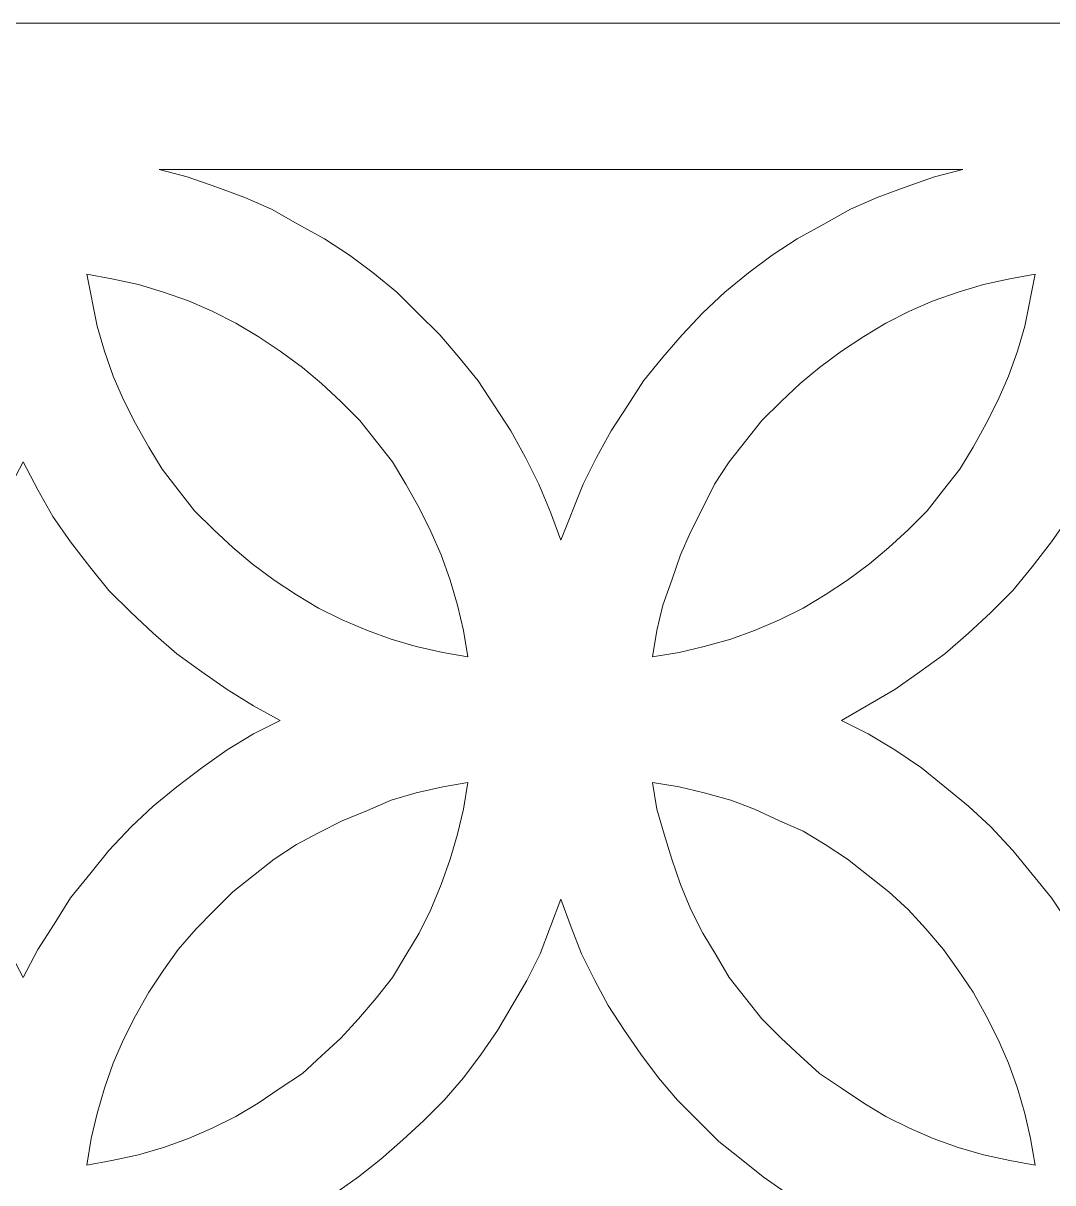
# Model space of a CAD drawing. Header units: centimetres. Extents: x -11.2 to 10.9, y -12.4 to 12.4.
# Drawn here: x 6.078 to 7.821, y 10.393 to 12.355 of the extents above; entities that cross this region are included whole.
import ezdxf

# ---------------------------------------------------------------- set-up
doc = ezdxf.new("R2010")
doc.units = ezdxf.units.CM
doc.header["$MEASUREMENT"] = 0
doc.layers.add('Camada 1', color=7, linetype='Continuous')

msp = doc.modelspace()

# ---------------------------------------------------------------- linework, layer by layer
at = {"layer": 'Camada 1', "color": 175, "lineweight": 9}
for points, knots in [([(3.07812, 12.35502), (3.07812, 12.35502), (9.07813, 12.35502), (9.07813, 12.35502), (9.07813, 12.35502), (9.07813, 12.35502), (9.07813, 6.35501), (9.07813, 6.35501), (9.07813, 6.35501), (9.07813, 6.35501), (3.07812, 6.35501), (3.07812, 6.35501), (3.07812, 6.35501), (3.07812, 6.35501), (3.07812, 12.35502), (3.07812, 12.35502)], [0, 0, 0, 0, 0.2, 0.2, 0.2, 0.2, 0.4, 0.4, 0.4, 0.4, 0.6, 0.6, 0.6, 0.6, 1, 1, 1, 1]), ([(6.30815, 12.10751), (6.30815, 12.10751), (7.66815, 12.10751), (7.66815, 12.10751), (7.66815, 12.10751), (7.66815, 12.10751), (7.62063, 12.09503), (7.62063, 12.09503), (7.62063, 12.09503), (7.62063, 12.09503), (7.57064, 12.07753), (7.57064, 12.07753), (7.57064, 12.07753), (7.57064, 12.07753), (7.52312, 12.06003), (7.52312, 12.06003), (7.52312, 12.06003), (7.52312, 12.06003), (7.47814, 12.04003), (7.47814, 12.04003), (7.47814, 12.04003), (7.47814, 12.04003), (7.43313, 12.01502), (7.43313, 12.01502), (7.43313, 12.01502), (7.43313, 12.01502), (7.38815, 11.99004), (7.38815, 11.99004), (7.38815, 11.99004), (7.38815, 11.99004), (7.34564, 11.96252), (7.34564, 11.96252), (7.34564, 11.96252), (7.34564, 11.96252), (7.30563, 11.93254), (7.30563, 11.93254), (7.30563, 11.93254), (7.30563, 11.93254), (7.26563, 11.90005), (7.26563, 11.90005), (7.26563, 11.90005), (7.26563, 11.90005), (7.22813, 11.86505), (7.22813, 11.86505), (7.22813, 11.86505), (7.22813, 11.86505), (7.19313, 11.82755), (7.19313, 11.82755), (7.19313, 11.82755), (7.19313, 11.82755), (7.16064, 11.79001), (7.16064, 11.79001), (7.16064, 11.79001), (7.16064, 11.79001), (7.12811, 11.75004), (7.12811, 11.75004), (7.12811, 11.75004), (7.12811, 11.75004), (7.10063, 11.70754), (7.10063, 11.70754), (7.10063, 11.70754), (7.10063, 11.70754), (7.07312, 11.66503), (7.07312, 11.66503), (7.07312, 11.66503), (7.07312, 11.66503), (7.04814, 11.62005), (7.04814, 11.62005), (7.04814, 11.62005), (7.04814, 11.62005), (7.02563, 11.57503), (7.02563, 11.57503), (7.02563, 11.57503), (7.02563, 11.57503), (6.98813, 11.48003), (6.98813, 11.48003), (6.98813, 11.48003), (6.98813, 11.48003), (6.97063, 11.52755), (6.97063, 11.52755), (6.97063, 11.52755), (6.97063, 11.52755), (6.95063, 11.57503), (6.95063, 11.57503), (6.95063, 11.57503), (6.95063, 11.57503), (6.92813, 11.62005), (6.92813, 11.62005), (6.92813, 11.62005), (6.92813, 11.62005), (6.90315, 11.66503), (6.90315, 11.66503), (6.90315, 11.66503), (6.90315, 11.66503), (6.87563, 11.70754), (6.87563, 11.70754), (6.87563, 11.70754), (6.87563, 11.70754), (6.84815, 11.75004), (6.84815, 11.75004), (6.84815, 11.75004), (6.84815, 11.75004), (6.81562, 11.79001), (6.81562, 11.79001), (6.81562, 11.79001), (6.81562, 11.79001), (6.78313, 11.82755), (6.78313, 11.82755), (6.78313, 11.82755), (6.78313, 11.82755), (6.74563, 11.86505), (6.74563, 11.86505), (6.74563, 11.86505), (6.74563, 11.86505), (6.71064, 11.90005), (6.71064, 11.90005), (6.71064, 11.90005), (6.71064, 11.90005), (6.67063, 11.93254), (6.67063, 11.93254), (6.67063, 11.93254), (6.67063, 11.93254), (6.63063, 11.96252), (6.63063, 11.96252), (6.63063, 11.96252), (6.63063, 11.96252), (6.58812, 11.99004), (6.58812, 11.99004), (6.58812, 11.99004), (6.58812, 11.99004), (6.54314, 12.01502), (6.54314, 12.01502), (6.54314, 12.01502), (6.54314, 12.01502), (6.49812, 12.04003), (6.49812, 12.04003), (6.49812, 12.04003), (6.49812, 12.04003), (6.45315, 12.06003), (6.45315, 12.06003), (6.45315, 12.06003), (6.45315, 12.06003), (6.40563, 12.07753), (6.40563, 12.07753), (6.40563, 12.07753), (6.40563, 12.07753), (6.35564, 12.09503), (6.35564, 12.09503), (6.35564, 12.09503), (6.35564, 12.09503), (6.30815, 12.10751), (6.30815, 12.10751)], [0, 0, 0, 0, 0.025641, 0.025641, 0.025641, 0.025641, 0.0512821, 0.0512821, 0.0512821, 0.0512821, 0.0769231, 0.0769231, 0.0769231, 0.0769231, 0.1025641, 0.1025641, 0.1025641, 0.1025641, 0.1282051, 0.1282051, 0.1282051, 0.1282051, 0.1538462, 0.1538462, 0.1538462, 0.1538462, 0.1794872, 0.1794872, 0.1794872, 0.1794872, 0.2051282, 0.2051282, 0.2051282, 0.2051282, 0.2307692, 0.2307692, 0.2307692, 0.2307692, 0.2564103, 0.2564103, 0.2564103, 0.2564103, 0.2820513, 0.2820513, 0.2820513, 0.2820513, 0.3076923, 0.3076923, 0.3076923, 0.3076923, 0.3333333, 0.3333333, 0.3333333, 0.3333333, 0.3589744, 0.3589744, 0.3589744, 0.3589744, 0.3846154, 0.3846154, 0.3846154, 0.3846154, 0.4102564, 0.4102564, 0.4102564, 0.4102564, 0.4358974, 0.4358974, 0.4358974, 0.4358974, 0.4615385, 0.4615385, 0.4615385, 0.4615385, 0.4871795, 0.4871795, 0.4871795, 0.4871795, 0.5128205, 0.5128205, 0.5128205, 0.5128205, 0.5384615, 0.5384615, 0.5384615, 0.5384615, 0.5641026, 0.5641026, 0.5641026, 0.5641026, 0.5897436, 0.5897436, 0.5897436, 0.5897436, 0.6153846, 0.6153846, 0.6153846, 0.6153846, 0.6410256, 0.6410256, 0.6410256, 0.6410256, 0.6666667, 0.6666667, 0.6666667, 0.6666667, 0.6923077, 0.6923077, 0.6923077, 0.6923077, 0.7179487, 0.7179487, 0.7179487, 0.7179487, 0.7435897, 0.7435897, 0.7435897, 0.7435897, 0.7692308, 0.7692308, 0.7692308, 0.7692308, 0.7948718, 0.7948718, 0.7948718, 0.7948718, 0.8205128, 0.8205128, 0.8205128, 0.8205128, 0.8461538, 0.8461538, 0.8461538, 0.8461538, 0.8717949, 0.8717949, 0.8717949, 0.8717949, 0.8974359, 0.8974359, 0.8974359, 0.8974359, 0.9230769, 0.9230769, 0.9230769, 0.9230769, 0.9487179, 0.9487179, 0.9487179, 0.9487179, 1, 1, 1, 1]), ([(6.83065, 11.28251), (6.83065, 11.28251), (6.78814, 11.29002), (6.78814, 11.29002), (6.78814, 11.29002), (6.78814, 11.29002), (6.74313, 11.30004), (6.74313, 11.30004), (6.74313, 11.30004), (6.74313, 11.30004), (6.70065, 11.31253), (6.70065, 11.31253), (6.70065, 11.31253), (6.70065, 11.31253), (6.66065, 11.32752), (6.66065, 11.32752), (6.66065, 11.32752), (6.66065, 11.32752), (6.61814, 11.34502), (6.61814, 11.34502), (6.61814, 11.34502), (6.61814, 11.34502), (6.57813, 11.36502), (6.57813, 11.36502), (6.57813, 11.36502), (6.57813, 11.36502), (6.54063, 11.38753), (6.54063, 11.38753), (6.54063, 11.38753), (6.54063, 11.38753), (6.50313, 11.41254), (6.50313, 11.41254), (6.50313, 11.41254), (6.50313, 11.41254), (6.46563, 11.44002), (6.46563, 11.44002), (6.46563, 11.44002), (6.46563, 11.44002), (6.43314, 11.46754), (6.43314, 11.46754), (6.43314, 11.46754), (6.43314, 11.46754), (6.40065, 11.49753), (6.40065, 11.49753), (6.40065, 11.49753), (6.40065, 11.49753), (6.36816, 11.53002), (6.36816, 11.53002), (6.36816, 11.53002), (6.36816, 11.53002), (6.34064, 11.56505), (6.34064, 11.56505), (6.34064, 11.56505), (6.34064, 11.56505), (6.31313, 11.60001), (6.31313, 11.60001), (6.31313, 11.60001), (6.31313, 11.60001), (6.29062, 11.63751), (6.29062, 11.63751), (6.29062, 11.63751), (6.29062, 11.63751), (6.26815, 11.67751), (6.26815, 11.67751), (6.26815, 11.67751), (6.26815, 11.67751), (6.24815, 11.71752), (6.24815, 11.71752), (6.24815, 11.71752), (6.24815, 11.71752), (6.23065, 11.75752), (6.23065, 11.75752), (6.23065, 11.75752), (6.23065, 11.75752), (6.21562, 11.80003), (6.21562, 11.80003), (6.21562, 11.80003), (6.21562, 11.80003), (6.20313, 11.84254), (6.20313, 11.84254), (6.20313, 11.84254), (6.20313, 11.84254), (6.18563, 11.93003), (6.18563, 11.93003), (6.18563, 11.93003), (6.18563, 11.93003), (6.22814, 11.92252), (6.22814, 11.92252), (6.22814, 11.92252), (6.22814, 11.92252), (6.27312, 11.91253), (6.27312, 11.91253), (6.27312, 11.91253), (6.27312, 11.91253), (6.31563, 11.90005), (6.31563, 11.90005), (6.31563, 11.90005), (6.31563, 11.90005), (6.35814, 11.88502), (6.35814, 11.88502), (6.35814, 11.88502), (6.35814, 11.88502), (6.39815, 11.86752), (6.39815, 11.86752), (6.39815, 11.86752), (6.39815, 11.86752), (6.43812, 11.84752), (6.43812, 11.84752), (6.43812, 11.84752), (6.43812, 11.84752), (6.47565, 11.82505), (6.47565, 11.82505), (6.47565, 11.82505), (6.47565, 11.82505), (6.51315, 11.80003), (6.51315, 11.80003), (6.51315, 11.80003), (6.51315, 11.80003), (6.55062, 11.77252), (6.55062, 11.77252), (6.55062, 11.77252), (6.55062, 11.77252), (6.58314, 11.74504), (6.58314, 11.74504), (6.58314, 11.74504), (6.58314, 11.74504), (6.61563, 11.71505), (6.61563, 11.71505), (6.61563, 11.71505), (6.61563, 11.71505), (6.64813, 11.68252), (6.64813, 11.68252), (6.64813, 11.68252), (6.64813, 11.68252), (6.67564, 11.64753), (6.67564, 11.64753), (6.67564, 11.64753), (6.67564, 11.64753), (6.70312, 11.61253), (6.70312, 11.61253), (6.70312, 11.61253), (6.70312, 11.61253), (6.72563, 11.57503), (6.72563, 11.57503), (6.72563, 11.57503), (6.72563, 11.57503), (6.74814, 11.53503), (6.74814, 11.53503), (6.74814, 11.53503), (6.74814, 11.53503), (6.76814, 11.49502), (6.76814, 11.49502), (6.76814, 11.49502), (6.76814, 11.49502), (6.78564, 11.45502), (6.78564, 11.45502), (6.78564, 11.45502), (6.78564, 11.45502), (6.80063, 11.41254), (6.80063, 11.41254), (6.80063, 11.41254), (6.80063, 11.41254), (6.81315, 11.37003), (6.81315, 11.37003), (6.81315, 11.37003), (6.81315, 11.37003), (6.82314, 11.32752), (6.82314, 11.32752), (6.82314, 11.32752), (6.82314, 11.32752), (6.83065, 11.28251), (6.83065, 11.28251)], [0, 0, 0, 0, 0.0227273, 0.0227273, 0.0227273, 0.0227273, 0.0454545, 0.0454545, 0.0454545, 0.0454545, 0.0681818, 0.0681818, 0.0681818, 0.0681818, 0.0909091, 0.0909091, 0.0909091, 0.0909091, 0.1136364, 0.1136364, 0.1136364, 0.1136364, 0.1363636, 0.1363636, 0.1363636, 0.1363636, 0.1590909, 0.1590909, 0.1590909, 0.1590909, 0.1818182, 0.1818182, 0.1818182, 0.1818182, 0.2045455, 0.2045455, 0.2045455, 0.2045455, 0.2272727, 0.2272727, 0.2272727, 0.2272727, 0.25, 0.25, 0.25, 0.25, 0.2727273, 0.2727273, 0.2727273, 0.2727273, 0.2954545, 0.2954545, 0.2954545, 0.2954545, 0.3181818, 0.3181818, 0.3181818, 0.3181818, 0.3409091, 0.3409091, 0.3409091, 0.3409091, 0.3636364, 0.3636364, 0.3636364, 0.3636364, 0.3863636, 0.3863636, 0.3863636, 0.3863636, 0.4090909, 0.4090909, 0.4090909, 0.4090909, 0.4318182, 0.4318182, 0.4318182, 0.4318182, 0.4545455, 0.4545455, 0.4545455, 0.4545455, 0.4772727, 0.4772727, 0.4772727, 0.4772727, 0.5, 0.5, 0.5, 0.5, 0.5227273, 0.5227273, 0.5227273, 0.5227273, 0.5454545, 0.5454545, 0.5454545, 0.5454545, 0.5681818, 0.5681818, 0.5681818, 0.5681818, 0.5909091, 0.5909091, 0.5909091, 0.5909091, 0.6136364, 0.6136364, 0.6136364, 0.6136364, 0.6363636, 0.6363636, 0.6363636, 0.6363636, 0.6590909, 0.6590909, 0.6590909, 0.6590909, 0.6818182, 0.6818182, 0.6818182, 0.6818182, 0.7045455, 0.7045455, 0.7045455, 0.7045455, 0.7272727, 0.7272727, 0.7272727, 0.7272727, 0.75, 0.75, 0.75, 0.75, 0.7727273, 0.7727273, 0.7727273, 0.7727273, 0.7954545, 0.7954545, 0.7954545, 0.7954545, 0.8181818, 0.8181818, 0.8181818, 0.8181818, 0.8409091, 0.8409091, 0.8409091, 0.8409091, 0.8636364, 0.8636364, 0.8636364, 0.8636364, 0.8863636, 0.8863636, 0.8863636, 0.8863636, 0.9090909, 0.9090909, 0.9090909, 0.9090909, 0.9318182, 0.9318182, 0.9318182, 0.9318182, 0.9545455, 0.9545455, 0.9545455, 0.9545455, 1, 1, 1, 1]), ([(7.79063, 11.93003), (7.79063, 11.93003), (7.74812, 11.92252), (7.74812, 11.92252), (7.74812, 11.92252), (7.74812, 11.92252), (7.70314, 11.91253), (7.70314, 11.91253), (7.70314, 11.91253), (7.70314, 11.91253), (7.66063, 11.90005), (7.66063, 11.90005), (7.66063, 11.90005), (7.66063, 11.90005), (7.61812, 11.88502), (7.61812, 11.88502), (7.61812, 11.88502), (7.61812, 11.88502), (7.57815, 11.86752), (7.57815, 11.86752), (7.57815, 11.86752), (7.57815, 11.86752), (7.53815, 11.84752), (7.53815, 11.84752), (7.53815, 11.84752), (7.53815, 11.84752), (7.50065, 11.82505), (7.50065, 11.82505), (7.50065, 11.82505), (7.50065, 11.82505), (7.46315, 11.80003), (7.46315, 11.80003), (7.46315, 11.80003), (7.46315, 11.80003), (7.42565, 11.77252), (7.42565, 11.77252), (7.42565, 11.77252), (7.42565, 11.77252), (7.39316, 11.74504), (7.39316, 11.74504), (7.39316, 11.74504), (7.39316, 11.74504), (7.36063, 11.71505), (7.36063, 11.71505), (7.36063, 11.71505), (7.36063, 11.71505), (7.32814, 11.68252), (7.32814, 11.68252), (7.32814, 11.68252), (7.32814, 11.68252), (7.30062, 11.64753), (7.30062, 11.64753), (7.30062, 11.64753), (7.30062, 11.64753), (7.27314, 11.61253), (7.27314, 11.61253), (7.27314, 11.61253), (7.27314, 11.61253), (7.24813, 11.57503), (7.24813, 11.57503), (7.24813, 11.57503), (7.24813, 11.57503), (7.22813, 11.53503), (7.22813, 11.53503), (7.22813, 11.53503), (7.22813, 11.53503), (7.20812, 11.49502), (7.20812, 11.49502), (7.20812, 11.49502), (7.20812, 11.49502), (7.19063, 11.45502), (7.19063, 11.45502), (7.19063, 11.45502), (7.19063, 11.45502), (7.17563, 11.41254), (7.17563, 11.41254), (7.17563, 11.41254), (7.17563, 11.41254), (7.16064, 11.37003), (7.16064, 11.37003), (7.16064, 11.37003), (7.16064, 11.37003), (7.15062, 11.32752), (7.15062, 11.32752), (7.15062, 11.32752), (7.15062, 11.32752), (7.14314, 11.28251), (7.14314, 11.28251), (7.14314, 11.28251), (7.14314, 11.28251), (7.18812, 11.29002), (7.18812, 11.29002), (7.18812, 11.29002), (7.18812, 11.29002), (7.23063, 11.30004), (7.23063, 11.30004), (7.23063, 11.30004), (7.23063, 11.30004), (7.27565, 11.31253), (7.27565, 11.31253), (7.27565, 11.31253), (7.27565, 11.31253), (7.31565, 11.32752), (7.31565, 11.32752), (7.31565, 11.32752), (7.31565, 11.32752), (7.35813, 11.34502), (7.35813, 11.34502), (7.35813, 11.34502), (7.35813, 11.34502), (7.39813, 11.36502), (7.39813, 11.36502), (7.39813, 11.36502), (7.39813, 11.36502), (7.43563, 11.38753), (7.43563, 11.38753), (7.43563, 11.38753), (7.43563, 11.38753), (7.47313, 11.41254), (7.47313, 11.41254), (7.47313, 11.41254), (7.47313, 11.41254), (7.51063, 11.44002), (7.51063, 11.44002), (7.51063, 11.44002), (7.51063, 11.44002), (7.54316, 11.46754), (7.54316, 11.46754), (7.54316, 11.46754), (7.54316, 11.46754), (7.57565, 11.49753), (7.57565, 11.49753), (7.57565, 11.49753), (7.57565, 11.49753), (7.60814, 11.53002), (7.60814, 11.53002), (7.60814, 11.53002), (7.60814, 11.53002), (7.63562, 11.56505), (7.63562, 11.56505), (7.63562, 11.56505), (7.63562, 11.56505), (7.66314, 11.60001), (7.66314, 11.60001), (7.66314, 11.60001), (7.66314, 11.60001), (7.68564, 11.63751), (7.68564, 11.63751), (7.68564, 11.63751), (7.68564, 11.63751), (7.70812, 11.67751), (7.70812, 11.67751), (7.70812, 11.67751), (7.70812, 11.67751), (7.72815, 11.71752), (7.72815, 11.71752), (7.72815, 11.71752), (7.72815, 11.71752), (7.74565, 11.75752), (7.74565, 11.75752), (7.74565, 11.75752), (7.74565, 11.75752), (7.76065, 11.80003), (7.76065, 11.80003), (7.76065, 11.80003), (7.76065, 11.80003), (7.77313, 11.84254), (7.77313, 11.84254), (7.77313, 11.84254), (7.77313, 11.84254), (7.79063, 11.93003), (7.79063, 11.93003)], [0, 0, 0, 0, 0.0227273, 0.0227273, 0.0227273, 0.0227273, 0.0454545, 0.0454545, 0.0454545, 0.0454545, 0.0681818, 0.0681818, 0.0681818, 0.0681818, 0.0909091, 0.0909091, 0.0909091, 0.0909091, 0.1136364, 0.1136364, 0.1136364, 0.1136364, 0.1363636, 0.1363636, 0.1363636, 0.1363636, 0.1590909, 0.1590909, 0.1590909, 0.1590909, 0.1818182, 0.1818182, 0.1818182, 0.1818182, 0.2045455, 0.2045455, 0.2045455, 0.2045455, 0.2272727, 0.2272727, 0.2272727, 0.2272727, 0.25, 0.25, 0.25, 0.25, 0.2727273, 0.2727273, 0.2727273, 0.2727273, 0.2954545, 0.2954545, 0.2954545, 0.2954545, 0.3181818, 0.3181818, 0.3181818, 0.3181818, 0.3409091, 0.3409091, 0.3409091, 0.3409091, 0.3636364, 0.3636364, 0.3636364, 0.3636364, 0.3863636, 0.3863636, 0.3863636, 0.3863636, 0.4090909, 0.4090909, 0.4090909, 0.4090909, 0.4318182, 0.4318182, 0.4318182, 0.4318182, 0.4545455, 0.4545455, 0.4545455, 0.4545455, 0.4772727, 0.4772727, 0.4772727, 0.4772727, 0.5, 0.5, 0.5, 0.5, 0.5227273, 0.5227273, 0.5227273, 0.5227273, 0.5454545, 0.5454545, 0.5454545, 0.5454545, 0.5681818, 0.5681818, 0.5681818, 0.5681818, 0.5909091, 0.5909091, 0.5909091, 0.5909091, 0.6136364, 0.6136364, 0.6136364, 0.6136364, 0.6363636, 0.6363636, 0.6363636, 0.6363636, 0.6590909, 0.6590909, 0.6590909, 0.6590909, 0.6818182, 0.6818182, 0.6818182, 0.6818182, 0.7045455, 0.7045455, 0.7045455, 0.7045455, 0.7272727, 0.7272727, 0.7272727, 0.7272727, 0.75, 0.75, 0.75, 0.75, 0.7727273, 0.7727273, 0.7727273, 0.7727273, 0.7954545, 0.7954545, 0.7954545, 0.7954545, 0.8181818, 0.8181818, 0.8181818, 0.8181818, 0.8409091, 0.8409091, 0.8409091, 0.8409091, 0.8636364, 0.8636364, 0.8636364, 0.8636364, 0.8863636, 0.8863636, 0.8863636, 0.8863636, 0.9090909, 0.9090909, 0.9090909, 0.9090909, 0.9318182, 0.9318182, 0.9318182, 0.9318182, 0.9545455, 0.9545455, 0.9545455, 0.9545455, 1, 1, 1, 1]), ([(5.64313, 11.17505), (5.64313, 11.17505), (5.68815, 11.15255), (5.68815, 11.15255), (5.68815, 11.15255), (5.68815, 11.15255), (5.73316, 11.12503), (5.73316, 11.12503), (5.73316, 11.12503), (5.73316, 11.12503), (5.77564, 11.09504), (5.77564, 11.09504), (5.77564, 11.09504), (5.77564, 11.09504), (5.81815, 11.06252), (5.81815, 11.06252), (5.81815, 11.06252), (5.81815, 11.06252), (5.85811, 11.03003), (5.85811, 11.03003), (5.85811, 11.03003), (5.85811, 11.03003), (5.89562, 10.99503), (5.89562, 10.99503), (5.89562, 10.99503), (5.89562, 10.99503), (5.93312, 10.95502), (5.93312, 10.95502), (5.93312, 10.95502), (5.93312, 10.95502), (5.96564, 10.91502), (5.96564, 10.91502), (5.96564, 10.91502), (5.96564, 10.91502), (5.99813, 10.87505), (5.99813, 10.87505), (5.99813, 10.87505), (5.99813, 10.87505), (6.02565, 10.83004), (6.02565, 10.83004), (6.02565, 10.83004), (6.02565, 10.83004), (6.05313, 10.78753), (6.05313, 10.78753), (6.05313, 10.78753), (6.05313, 10.78753), (6.07814, 10.74004), (6.07814, 10.74004), (6.07814, 10.74004), (6.07814, 10.74004), (6.10312, 10.78753), (6.10312, 10.78753), (6.10312, 10.78753), (6.10312, 10.78753), (6.13064, 10.83004), (6.13064, 10.83004), (6.13064, 10.83004), (6.13064, 10.83004), (6.15815, 10.87505), (6.15815, 10.87505), (6.15815, 10.87505), (6.15815, 10.87505), (6.19064, 10.91502), (6.19064, 10.91502), (6.19064, 10.91502), (6.19064, 10.91502), (6.22313, 10.95502), (6.22313, 10.95502), (6.22313, 10.95502), (6.22313, 10.95502), (6.26063, 10.99503), (6.26063, 10.99503), (6.26063, 10.99503), (6.26063, 10.99503), (6.29813, 11.03003), (6.29813, 11.03003), (6.29813, 11.03003), (6.29813, 11.03003), (6.33814, 11.06252), (6.33814, 11.06252), (6.33814, 11.06252), (6.33814, 11.06252), (6.38065, 11.09504), (6.38065, 11.09504), (6.38065, 11.09504), (6.38065, 11.09504), (6.42312, 11.12503), (6.42312, 11.12503), (6.42312, 11.12503), (6.42312, 11.12503), (6.46814, 11.15255), (6.46814, 11.15255), (6.46814, 11.15255), (6.46814, 11.15255), (6.51315, 11.17505), (6.51315, 11.17505), (6.51315, 11.17505), (6.51315, 11.17505), (6.46814, 11.20003), (6.46814, 11.20003), (6.46814, 11.20003), (6.46814, 11.20003), (6.42312, 11.22755), (6.42312, 11.22755), (6.42312, 11.22755), (6.42312, 11.22755), (6.38065, 11.25753), (6.38065, 11.25753), (6.38065, 11.25753), (6.38065, 11.25753), (6.33814, 11.28752), (6.33814, 11.28752), (6.33814, 11.28752), (6.33814, 11.28752), (6.29813, 11.32251), (6.29813, 11.32251), (6.29813, 11.32251), (6.29813, 11.32251), (6.26063, 11.35754), (6.26063, 11.35754), (6.26063, 11.35754), (6.26063, 11.35754), (6.22313, 11.39504), (6.22313, 11.39504), (6.22313, 11.39504), (6.22313, 11.39504), (6.19064, 11.43501), (6.19064, 11.43501), (6.19064, 11.43501), (6.19064, 11.43501), (6.15815, 11.47752), (6.15815, 11.47752), (6.15815, 11.47752), (6.15815, 11.47752), (6.12813, 11.52003), (6.12813, 11.52003), (6.12813, 11.52003), (6.12813, 11.52003), (6.10312, 11.56505), (6.10312, 11.56505), (6.10312, 11.56505), (6.10312, 11.56505), (6.07814, 11.61253), (6.07814, 11.61253), (6.07814, 11.61253), (6.07814, 11.61253), (6.05313, 11.56505), (6.05313, 11.56505), (6.05313, 11.56505), (6.05313, 11.56505), (6.02565, 11.52003), (6.02565, 11.52003), (6.02565, 11.52003), (6.02565, 11.52003), (5.99813, 11.47752), (5.99813, 11.47752), (5.99813, 11.47752), (5.99813, 11.47752), (5.96564, 11.43501), (5.96564, 11.43501), (5.96564, 11.43501), (5.96564, 11.43501), (5.93312, 11.39504), (5.93312, 11.39504), (5.93312, 11.39504), (5.93312, 11.39504), (5.89562, 11.35754), (5.89562, 11.35754), (5.89562, 11.35754), (5.89562, 11.35754), (5.85811, 11.32251), (5.85811, 11.32251), (5.85811, 11.32251), (5.85811, 11.32251), (5.81815, 11.28752), (5.81815, 11.28752), (5.81815, 11.28752), (5.81815, 11.28752), (5.77564, 11.25753), (5.77564, 11.25753), (5.77564, 11.25753), (5.77564, 11.25753), (5.73316, 11.22755), (5.73316, 11.22755), (5.73316, 11.22755), (5.73316, 11.22755), (5.64313, 11.17505), (5.64313, 11.17505)], [0, 0, 0, 0, 0.0208333, 0.0208333, 0.0208333, 0.0208333, 0.0416667, 0.0416667, 0.0416667, 0.0416667, 0.0625, 0.0625, 0.0625, 0.0625, 0.0833333, 0.0833333, 0.0833333, 0.0833333, 0.1041667, 0.1041667, 0.1041667, 0.1041667, 0.125, 0.125, 0.125, 0.125, 0.1458333, 0.1458333, 0.1458333, 0.1458333, 0.1666667, 0.1666667, 0.1666667, 0.1666667, 0.1875, 0.1875, 0.1875, 0.1875, 0.2083333, 0.2083333, 0.2083333, 0.2083333, 0.2291667, 0.2291667, 0.2291667, 0.2291667, 0.25, 0.25, 0.25, 0.25, 0.2708333, 0.2708333, 0.2708333, 0.2708333, 0.2916667, 0.2916667, 0.2916667, 0.2916667, 0.3125, 0.3125, 0.3125, 0.3125, 0.3333333, 0.3333333, 0.3333333, 0.3333333, 0.3541667, 0.3541667, 0.3541667, 0.3541667, 0.375, 0.375, 0.375, 0.375, 0.3958333, 0.3958333, 0.3958333, 0.3958333, 0.4166667, 0.4166667, 0.4166667, 0.4166667, 0.4375, 0.4375, 0.4375, 0.4375, 0.4583333, 0.4583333, 0.4583333, 0.4583333, 0.4791667, 0.4791667, 0.4791667, 0.4791667, 0.5, 0.5, 0.5, 0.5, 0.5208333, 0.5208333, 0.5208333, 0.5208333, 0.5416667, 0.5416667, 0.5416667, 0.5416667, 0.5625, 0.5625, 0.5625, 0.5625, 0.5833333, 0.5833333, 0.5833333, 0.5833333, 0.6041667, 0.6041667, 0.6041667, 0.6041667, 0.625, 0.625, 0.625, 0.625, 0.6458333, 0.6458333, 0.6458333, 0.6458333, 0.6666667, 0.6666667, 0.6666667, 0.6666667, 0.6875, 0.6875, 0.6875, 0.6875, 0.7083333, 0.7083333, 0.7083333, 0.7083333, 0.7291667, 0.7291667, 0.7291667, 0.7291667, 0.75, 0.75, 0.75, 0.75, 0.7708333, 0.7708333, 0.7708333, 0.7708333, 0.7916667, 0.7916667, 0.7916667, 0.7916667, 0.8125, 0.8125, 0.8125, 0.8125, 0.8333333, 0.8333333, 0.8333333, 0.8333333, 0.8541667, 0.8541667, 0.8541667, 0.8541667, 0.875, 0.875, 0.875, 0.875, 0.8958333, 0.8958333, 0.8958333, 0.8958333, 0.9166667, 0.9166667, 0.9166667, 0.9166667, 0.9375, 0.9375, 0.9375, 0.9375, 0.9583333, 0.9583333, 0.9583333, 0.9583333, 1, 1, 1, 1]), ([(7.46315, 11.17505), (7.46315, 11.17505), (7.50813, 11.15255), (7.50813, 11.15255), (7.50813, 11.15255), (7.50813, 11.15255), (7.55314, 11.12503), (7.55314, 11.12503), (7.55314, 11.12503), (7.55314, 11.12503), (7.59816, 11.09504), (7.59816, 11.09504), (7.59816, 11.09504), (7.59816, 11.09504), (7.63816, 11.06252), (7.63816, 11.06252), (7.63816, 11.06252), (7.63816, 11.06252), (7.67813, 11.03003), (7.67813, 11.03003), (7.67813, 11.03003), (7.67813, 11.03003), (7.71563, 10.99503), (7.71563, 10.99503), (7.71563, 10.99503), (7.71563, 10.99503), (7.75313, 10.95502), (7.75313, 10.95502), (7.75313, 10.95502), (7.75313, 10.95502), (7.78562, 10.91502), (7.78562, 10.91502), (7.78562, 10.91502), (7.78562, 10.91502), (7.81815, 10.87505), (7.81815, 10.87505), (7.81815, 10.87505), (7.81815, 10.87505), (7.84813, 10.83004), (7.84813, 10.83004), (7.84813, 10.83004), (7.84813, 10.83004), (7.87315, 10.78753), (7.87315, 10.78753), (7.87315, 10.78753), (7.87315, 10.78753), (7.89812, 10.74004), (7.89812, 10.74004), (7.89812, 10.74004), (7.89812, 10.74004), (7.92313, 10.78753), (7.92313, 10.78753), (7.92313, 10.78753), (7.92313, 10.78753), (7.95065, 10.83254), (7.95065, 10.83254), (7.95065, 10.83254), (7.95065, 10.83254), (7.97813, 10.87505), (7.97813, 10.87505), (7.97813, 10.87505), (7.97813, 10.87505), (8.01062, 10.91502), (8.01062, 10.91502), (8.01062, 10.91502), (8.01062, 10.91502), (8.04315, 10.95502), (8.04315, 10.95502), (8.04315, 10.95502), (8.04315, 10.95502), (8.08061, 10.99503), (8.08061, 10.99503), (8.08061, 10.99503), (8.08061, 10.99503), (8.11815, 11.03003), (8.11815, 11.03003), (8.11815, 11.03003), (8.11815, 11.03003), (8.15812, 11.06252), (8.15812, 11.06252), (8.15812, 11.06252), (8.15812, 11.06252), (8.20063, 11.09504), (8.20063, 11.09504), (8.20063, 11.09504), (8.20063, 11.09504), (8.24314, 11.12503), (8.24314, 11.12503), (8.24314, 11.12503), (8.24314, 11.12503), (8.28815, 11.15255), (8.28815, 11.15255), (8.28815, 11.15255), (8.28815, 11.15255), (8.33313, 11.17505), (8.33313, 11.17505), (8.33313, 11.17505), (8.33313, 11.17505), (8.28815, 11.20003), (8.28815, 11.20003), (8.28815, 11.20003), (8.28815, 11.20003), (8.24314, 11.22755), (8.24314, 11.22755), (8.24314, 11.22755), (8.24314, 11.22755), (8.20063, 11.25753), (8.20063, 11.25753), (8.20063, 11.25753), (8.20063, 11.25753), (8.15812, 11.28752), (8.15812, 11.28752), (8.15812, 11.28752), (8.15812, 11.28752), (8.11815, 11.32251), (8.11815, 11.32251), (8.11815, 11.32251), (8.11815, 11.32251), (8.08061, 11.35754), (8.08061, 11.35754), (8.08061, 11.35754), (8.08061, 11.35754), (8.04315, 11.39504), (8.04315, 11.39504), (8.04315, 11.39504), (8.04315, 11.39504), (8.01062, 11.43501), (8.01062, 11.43501), (8.01062, 11.43501), (8.01062, 11.43501), (7.97813, 11.47752), (7.97813, 11.47752), (7.97813, 11.47752), (7.97813, 11.47752), (7.95065, 11.52003), (7.95065, 11.52003), (7.95065, 11.52003), (7.95065, 11.52003), (7.92313, 11.56505), (7.92313, 11.56505), (7.92313, 11.56505), (7.92313, 11.56505), (7.89812, 11.61253), (7.89812, 11.61253), (7.89812, 11.61253), (7.89812, 11.61253), (7.87315, 11.56505), (7.87315, 11.56505), (7.87315, 11.56505), (7.87315, 11.56505), (7.84813, 11.52003), (7.84813, 11.52003), (7.84813, 11.52003), (7.84813, 11.52003), (7.81815, 11.47752), (7.81815, 11.47752), (7.81815, 11.47752), (7.81815, 11.47752), (7.78562, 11.43501), (7.78562, 11.43501), (7.78562, 11.43501), (7.78562, 11.43501), (7.75313, 11.39504), (7.75313, 11.39504), (7.75313, 11.39504), (7.75313, 11.39504), (7.71563, 11.35754), (7.71563, 11.35754), (7.71563, 11.35754), (7.71563, 11.35754), (7.67813, 11.32251), (7.67813, 11.32251), (7.67813, 11.32251), (7.67813, 11.32251), (7.63816, 11.28752), (7.63816, 11.28752), (7.63816, 11.28752), (7.63816, 11.28752), (7.59565, 11.25753), (7.59565, 11.25753), (7.59565, 11.25753), (7.59565, 11.25753), (7.55314, 11.22755), (7.55314, 11.22755), (7.55314, 11.22755), (7.55314, 11.22755), (7.46315, 11.17505), (7.46315, 11.17505)], [0, 0, 0, 0, 0.0208333, 0.0208333, 0.0208333, 0.0208333, 0.0416667, 0.0416667, 0.0416667, 0.0416667, 0.0625, 0.0625, 0.0625, 0.0625, 0.0833333, 0.0833333, 0.0833333, 0.0833333, 0.1041667, 0.1041667, 0.1041667, 0.1041667, 0.125, 0.125, 0.125, 0.125, 0.1458333, 0.1458333, 0.1458333, 0.1458333, 0.1666667, 0.1666667, 0.1666667, 0.1666667, 0.1875, 0.1875, 0.1875, 0.1875, 0.2083333, 0.2083333, 0.2083333, 0.2083333, 0.2291667, 0.2291667, 0.2291667, 0.2291667, 0.25, 0.25, 0.25, 0.25, 0.2708333, 0.2708333, 0.2708333, 0.2708333, 0.2916667, 0.2916667, 0.2916667, 0.2916667, 0.3125, 0.3125, 0.3125, 0.3125, 0.3333333, 0.3333333, 0.3333333, 0.3333333, 0.3541667, 0.3541667, 0.3541667, 0.3541667, 0.375, 0.375, 0.375, 0.375, 0.3958333, 0.3958333, 0.3958333, 0.3958333, 0.4166667, 0.4166667, 0.4166667, 0.4166667, 0.4375, 0.4375, 0.4375, 0.4375, 0.4583333, 0.4583333, 0.4583333, 0.4583333, 0.4791667, 0.4791667, 0.4791667, 0.4791667, 0.5, 0.5, 0.5, 0.5, 0.5208333, 0.5208333, 0.5208333, 0.5208333, 0.5416667, 0.5416667, 0.5416667, 0.5416667, 0.5625, 0.5625, 0.5625, 0.5625, 0.5833333, 0.5833333, 0.5833333, 0.5833333, 0.6041667, 0.6041667, 0.6041667, 0.6041667, 0.625, 0.625, 0.625, 0.625, 0.6458333, 0.6458333, 0.6458333, 0.6458333, 0.6666667, 0.6666667, 0.6666667, 0.6666667, 0.6875, 0.6875, 0.6875, 0.6875, 0.7083333, 0.7083333, 0.7083333, 0.7083333, 0.7291667, 0.7291667, 0.7291667, 0.7291667, 0.75, 0.75, 0.75, 0.75, 0.7708333, 0.7708333, 0.7708333, 0.7708333, 0.7916667, 0.7916667, 0.7916667, 0.7916667, 0.8125, 0.8125, 0.8125, 0.8125, 0.8333333, 0.8333333, 0.8333333, 0.8333333, 0.8541667, 0.8541667, 0.8541667, 0.8541667, 0.875, 0.875, 0.875, 0.875, 0.8958333, 0.8958333, 0.8958333, 0.8958333, 0.9166667, 0.9166667, 0.9166667, 0.9166667, 0.9375, 0.9375, 0.9375, 0.9375, 0.9583333, 0.9583333, 0.9583333, 0.9583333, 1, 1, 1, 1]), ([(6.18563, 10.42254), (6.18563, 10.42254), (6.22814, 10.43002), (6.22814, 10.43002), (6.22814, 10.43002), (6.22814, 10.43002), (6.27312, 10.44004), (6.27312, 10.44004), (6.27312, 10.44004), (6.27312, 10.44004), (6.31563, 10.45253), (6.31563, 10.45253), (6.31563, 10.45253), (6.31563, 10.45253), (6.35814, 10.46752), (6.35814, 10.46752), (6.35814, 10.46752), (6.35814, 10.46752), (6.39815, 10.48505), (6.39815, 10.48505), (6.39815, 10.48505), (6.39815, 10.48505), (6.43812, 10.50502), (6.43812, 10.50502), (6.43812, 10.50502), (6.43812, 10.50502), (6.47565, 10.52753), (6.47565, 10.52753), (6.47565, 10.52753), (6.47565, 10.52753), (6.51315, 10.55254), (6.51315, 10.55254), (6.51315, 10.55254), (6.51315, 10.55254), (6.55062, 10.57752), (6.55062, 10.57752), (6.55062, 10.57752), (6.55062, 10.57752), (6.58314, 10.60754), (6.58314, 10.60754), (6.58314, 10.60754), (6.58314, 10.60754), (6.61563, 10.63752), (6.61563, 10.63752), (6.61563, 10.63752), (6.61563, 10.63752), (6.64566, 10.67002), (6.64566, 10.67002), (6.64566, 10.67002), (6.64566, 10.67002), (6.67564, 10.70501), (6.67564, 10.70501), (6.67564, 10.70501), (6.67564, 10.70501), (6.70312, 10.74004), (6.70312, 10.74004), (6.70312, 10.74004), (6.70312, 10.74004), (6.72563, 10.77754), (6.72563, 10.77754), (6.72563, 10.77754), (6.72563, 10.77754), (6.74814, 10.81501), (6.74814, 10.81501), (6.74814, 10.81501), (6.74814, 10.81501), (6.76814, 10.85501), (6.76814, 10.85501), (6.76814, 10.85501), (6.76814, 10.85501), (6.78564, 10.89752), (6.78564, 10.89752), (6.78564, 10.89752), (6.78564, 10.89752), (6.80063, 10.94003), (6.80063, 10.94003), (6.80063, 10.94003), (6.80063, 10.94003), (6.81315, 10.98254), (6.81315, 10.98254), (6.81315, 10.98254), (6.81315, 10.98254), (6.82314, 11.02505), (6.82314, 11.02505), (6.82314, 11.02505), (6.82314, 11.02505), (6.83065, 11.07003), (6.83065, 11.07003), (6.83065, 11.07003), (6.83065, 11.07003), (6.78814, 11.06252), (6.78814, 11.06252), (6.78814, 11.06252), (6.78814, 11.06252), (6.74313, 11.05253), (6.74313, 11.05253), (6.74313, 11.05253), (6.74313, 11.05253), (6.70065, 11.04004), (6.70065, 11.04004), (6.70065, 11.04004), (6.70065, 11.04004), (6.66065, 11.02251), (6.66065, 11.02251), (6.66065, 11.02251), (6.66065, 11.02251), (6.61814, 11.00501), (6.61814, 11.00501), (6.61814, 11.00501), (6.61814, 11.00501), (6.57813, 10.98505), (6.57813, 10.98505), (6.57813, 10.98505), (6.57813, 10.98505), (6.54063, 10.96501), (6.54063, 10.96501), (6.54063, 10.96501), (6.54063, 10.96501), (6.50313, 10.94003), (6.50313, 10.94003), (6.50313, 10.94003), (6.50313, 10.94003), (6.46814, 10.91255), (6.46814, 10.91255), (6.46814, 10.91255), (6.46814, 10.91255), (6.43314, 10.88503), (6.43314, 10.88503), (6.43314, 10.88503), (6.43314, 10.88503), (6.40065, 10.85254), (6.40065, 10.85254), (6.40065, 10.85254), (6.40065, 10.85254), (6.37063, 10.82252), (6.37063, 10.82252), (6.37063, 10.82252), (6.37063, 10.82252), (6.34064, 10.78753), (6.34064, 10.78753), (6.34064, 10.78753), (6.34064, 10.78753), (6.31563, 10.75253), (6.31563, 10.75253), (6.31563, 10.75253), (6.31563, 10.75253), (6.29062, 10.71503), (6.29062, 10.71503), (6.29062, 10.71503), (6.29062, 10.71503), (6.26815, 10.67503), (6.26815, 10.67503), (6.26815, 10.67503), (6.26815, 10.67503), (6.24815, 10.63502), (6.24815, 10.63502), (6.24815, 10.63502), (6.24815, 10.63502), (6.23065, 10.59505), (6.23065, 10.59505), (6.23065, 10.59505), (6.23065, 10.59505), (6.21562, 10.55254), (6.21562, 10.55254), (6.21562, 10.55254), (6.21562, 10.55254), (6.20313, 10.51003), (6.20313, 10.51003), (6.20313, 10.51003), (6.20313, 10.51003), (6.19315, 10.46752), (6.19315, 10.46752), (6.19315, 10.46752), (6.19315, 10.46752), (6.18563, 10.42254), (6.18563, 10.42254)], [0, 0, 0, 0, 0.0222222, 0.0222222, 0.0222222, 0.0222222, 0.0444444, 0.0444444, 0.0444444, 0.0444444, 0.0666667, 0.0666667, 0.0666667, 0.0666667, 0.0888889, 0.0888889, 0.0888889, 0.0888889, 0.1111111, 0.1111111, 0.1111111, 0.1111111, 0.1333333, 0.1333333, 0.1333333, 0.1333333, 0.1555556, 0.1555556, 0.1555556, 0.1555556, 0.1777778, 0.1777778, 0.1777778, 0.1777778, 0.2, 0.2, 0.2, 0.2, 0.2222222, 0.2222222, 0.2222222, 0.2222222, 0.2444444, 0.2444444, 0.2444444, 0.2444444, 0.2666667, 0.2666667, 0.2666667, 0.2666667, 0.2888889, 0.2888889, 0.2888889, 0.2888889, 0.3111111, 0.3111111, 0.3111111, 0.3111111, 0.3333333, 0.3333333, 0.3333333, 0.3333333, 0.3555556, 0.3555556, 0.3555556, 0.3555556, 0.3777778, 0.3777778, 0.3777778, 0.3777778, 0.4, 0.4, 0.4, 0.4, 0.4222222, 0.4222222, 0.4222222, 0.4222222, 0.4444444, 0.4444444, 0.4444444, 0.4444444, 0.4666667, 0.4666667, 0.4666667, 0.4666667, 0.4888889, 0.4888889, 0.4888889, 0.4888889, 0.5111111, 0.5111111, 0.5111111, 0.5111111, 0.5333333, 0.5333333, 0.5333333, 0.5333333, 0.5555556, 0.5555556, 0.5555556, 0.5555556, 0.5777778, 0.5777778, 0.5777778, 0.5777778, 0.6, 0.6, 0.6, 0.6, 0.6222222, 0.6222222, 0.6222222, 0.6222222, 0.6444444, 0.6444444, 0.6444444, 0.6444444, 0.6666667, 0.6666667, 0.6666667, 0.6666667, 0.6888889, 0.6888889, 0.6888889, 0.6888889, 0.7111111, 0.7111111, 0.7111111, 0.7111111, 0.7333333, 0.7333333, 0.7333333, 0.7333333, 0.7555556, 0.7555556, 0.7555556, 0.7555556, 0.7777778, 0.7777778, 0.7777778, 0.7777778, 0.8, 0.8, 0.8, 0.8, 0.8222222, 0.8222222, 0.8222222, 0.8222222, 0.8444444, 0.8444444, 0.8444444, 0.8444444, 0.8666667, 0.8666667, 0.8666667, 0.8666667, 0.8888889, 0.8888889, 0.8888889, 0.8888889, 0.9111111, 0.9111111, 0.9111111, 0.9111111, 0.9333333, 0.9333333, 0.9333333, 0.9333333, 0.9555556, 0.9555556, 0.9555556, 0.9555556, 1, 1, 1, 1]), ([(7.14314, 11.07003), (7.14314, 11.07003), (7.18812, 11.06252), (7.18812, 11.06252), (7.18812, 11.06252), (7.18812, 11.06252), (7.23063, 11.05253), (7.23063, 11.05253), (7.23063, 11.05253), (7.23063, 11.05253), (7.27565, 11.04004), (7.27565, 11.04004), (7.27565, 11.04004), (7.27565, 11.04004), (7.31565, 11.02505), (7.31565, 11.02505), (7.31565, 11.02505), (7.31565, 11.02505), (7.35813, 11.00501), (7.35813, 11.00501), (7.35813, 11.00501), (7.35813, 11.00501), (7.39813, 10.98752), (7.39813, 10.98752), (7.39813, 10.98752), (7.39813, 10.98752), (7.43563, 10.96501), (7.43563, 10.96501), (7.43563, 10.96501), (7.43563, 10.96501), (7.47313, 10.94003), (7.47313, 10.94003), (7.47313, 10.94003), (7.47313, 10.94003), (7.50813, 10.91255), (7.50813, 10.91255), (7.50813, 10.91255), (7.50813, 10.91255), (7.54316, 10.88503), (7.54316, 10.88503), (7.54316, 10.88503), (7.54316, 10.88503), (7.57565, 10.85501), (7.57565, 10.85501), (7.57565, 10.85501), (7.57565, 10.85501), (7.60563, 10.82252), (7.60563, 10.82252), (7.60563, 10.82252), (7.60563, 10.82252), (7.63562, 10.78753), (7.63562, 10.78753), (7.63562, 10.78753), (7.63562, 10.78753), (7.66063, 10.75253), (7.66063, 10.75253), (7.66063, 10.75253), (7.66063, 10.75253), (7.68564, 10.71503), (7.68564, 10.71503), (7.68564, 10.71503), (7.68564, 10.71503), (7.70812, 10.67503), (7.70812, 10.67503), (7.70812, 10.67503), (7.70812, 10.67503), (7.72815, 10.63502), (7.72815, 10.63502), (7.72815, 10.63502), (7.72815, 10.63502), (7.74565, 10.59505), (7.74565, 10.59505), (7.74565, 10.59505), (7.74565, 10.59505), (7.76065, 10.55254), (7.76065, 10.55254), (7.76065, 10.55254), (7.76065, 10.55254), (7.77313, 10.51003), (7.77313, 10.51003), (7.77313, 10.51003), (7.77313, 10.51003), (7.78315, 10.46752), (7.78315, 10.46752), (7.78315, 10.46752), (7.78315, 10.46752), (7.79063, 10.42254), (7.79063, 10.42254), (7.79063, 10.42254), (7.79063, 10.42254), (7.74812, 10.43002), (7.74812, 10.43002), (7.74812, 10.43002), (7.74812, 10.43002), (7.70314, 10.44004), (7.70314, 10.44004), (7.70314, 10.44004), (7.70314, 10.44004), (7.66063, 10.45253), (7.66063, 10.45253), (7.66063, 10.45253), (7.66063, 10.45253), (7.61812, 10.46752), (7.61812, 10.46752), (7.61812, 10.46752), (7.61812, 10.46752), (7.57815, 10.48505), (7.57815, 10.48505), (7.57815, 10.48505), (7.57815, 10.48505), (7.53815, 10.50502), (7.53815, 10.50502), (7.53815, 10.50502), (7.53815, 10.50502), (7.50065, 10.52753), (7.50065, 10.52753), (7.50065, 10.52753), (7.50065, 10.52753), (7.46315, 10.55254), (7.46315, 10.55254), (7.46315, 10.55254), (7.46315, 10.55254), (7.42565, 10.57752), (7.42565, 10.57752), (7.42565, 10.57752), (7.42565, 10.57752), (7.39316, 10.60754), (7.39316, 10.60754), (7.39316, 10.60754), (7.39316, 10.60754), (7.36063, 10.63752), (7.36063, 10.63752), (7.36063, 10.63752), (7.36063, 10.63752), (7.32814, 10.67002), (7.32814, 10.67002), (7.32814, 10.67002), (7.32814, 10.67002), (7.30062, 10.70501), (7.30062, 10.70501), (7.30062, 10.70501), (7.30062, 10.70501), (7.27314, 10.74004), (7.27314, 10.74004), (7.27314, 10.74004), (7.27314, 10.74004), (7.25063, 10.77754), (7.25063, 10.77754), (7.25063, 10.77754), (7.25063, 10.77754), (7.22813, 10.81501), (7.22813, 10.81501), (7.22813, 10.81501), (7.22813, 10.81501), (7.20812, 10.85501), (7.20812, 10.85501), (7.20812, 10.85501), (7.20812, 10.85501), (7.19063, 10.89752), (7.19063, 10.89752), (7.19063, 10.89752), (7.19063, 10.89752), (7.17563, 10.94003), (7.17563, 10.94003), (7.17563, 10.94003), (7.17563, 10.94003), (7.16315, 10.98254), (7.16315, 10.98254), (7.16315, 10.98254), (7.16315, 10.98254), (7.15062, 11.02505), (7.15062, 11.02505), (7.15062, 11.02505), (7.15062, 11.02505), (7.14314, 11.07003), (7.14314, 11.07003)], [0, 0, 0, 0, 0.0222222, 0.0222222, 0.0222222, 0.0222222, 0.0444444, 0.0444444, 0.0444444, 0.0444444, 0.0666667, 0.0666667, 0.0666667, 0.0666667, 0.0888889, 0.0888889, 0.0888889, 0.0888889, 0.1111111, 0.1111111, 0.1111111, 0.1111111, 0.1333333, 0.1333333, 0.1333333, 0.1333333, 0.1555556, 0.1555556, 0.1555556, 0.1555556, 0.1777778, 0.1777778, 0.1777778, 0.1777778, 0.2, 0.2, 0.2, 0.2, 0.2222222, 0.2222222, 0.2222222, 0.2222222, 0.2444444, 0.2444444, 0.2444444, 0.2444444, 0.2666667, 0.2666667, 0.2666667, 0.2666667, 0.2888889, 0.2888889, 0.2888889, 0.2888889, 0.3111111, 0.3111111, 0.3111111, 0.3111111, 0.3333333, 0.3333333, 0.3333333, 0.3333333, 0.3555556, 0.3555556, 0.3555556, 0.3555556, 0.3777778, 0.3777778, 0.3777778, 0.3777778, 0.4, 0.4, 0.4, 0.4, 0.4222222, 0.4222222, 0.4222222, 0.4222222, 0.4444444, 0.4444444, 0.4444444, 0.4444444, 0.4666667, 0.4666667, 0.4666667, 0.4666667, 0.4888889, 0.4888889, 0.4888889, 0.4888889, 0.5111111, 0.5111111, 0.5111111, 0.5111111, 0.5333333, 0.5333333, 0.5333333, 0.5333333, 0.5555556, 0.5555556, 0.5555556, 0.5555556, 0.5777778, 0.5777778, 0.5777778, 0.5777778, 0.6, 0.6, 0.6, 0.6, 0.6222222, 0.6222222, 0.6222222, 0.6222222, 0.6444444, 0.6444444, 0.6444444, 0.6444444, 0.6666667, 0.6666667, 0.6666667, 0.6666667, 0.6888889, 0.6888889, 0.6888889, 0.6888889, 0.7111111, 0.7111111, 0.7111111, 0.7111111, 0.7333333, 0.7333333, 0.7333333, 0.7333333, 0.7555556, 0.7555556, 0.7555556, 0.7555556, 0.7777778, 0.7777778, 0.7777778, 0.7777778, 0.8, 0.8, 0.8, 0.8, 0.8222222, 0.8222222, 0.8222222, 0.8222222, 0.8444444, 0.8444444, 0.8444444, 0.8444444, 0.8666667, 0.8666667, 0.8666667, 0.8666667, 0.8888889, 0.8888889, 0.8888889, 0.8888889, 0.9111111, 0.9111111, 0.9111111, 0.9111111, 0.9333333, 0.9333333, 0.9333333, 0.9333333, 0.9555556, 0.9555556, 0.9555556, 0.9555556, 1, 1, 1, 1]), ([(6.98813, 9.66005), (6.98813, 9.66005), (6.97063, 9.70753), (6.97063, 9.70753), (6.97063, 9.70753), (6.97063, 9.70753), (6.95314, 9.75251), (6.95314, 9.75251), (6.95314, 9.75251), (6.95314, 9.75251), (6.93063, 9.79753), (6.93063, 9.79753), (6.93063, 9.79753), (6.93063, 9.79753), (6.90562, 9.84004), (6.90562, 9.84004), (6.90562, 9.84004), (6.90562, 9.84004), (6.88064, 9.88255), (6.88064, 9.88255), (6.88064, 9.88255), (6.88064, 9.88255), (6.85316, 9.92255), (6.85316, 9.92255), (6.85316, 9.92255), (6.85316, 9.92255), (6.82314, 9.96252), (6.82314, 9.96252), (6.82314, 9.96252), (6.82314, 9.96252), (6.79065, 10.00002), (6.79065, 10.00002), (6.79065, 10.00002), (6.79065, 10.00002), (6.75562, 10.03502), (6.75562, 10.03502), (6.75562, 10.03502), (6.75562, 10.03502), (6.72062, 10.06754), (6.72062, 10.06754), (6.72062, 10.06754), (6.72062, 10.06754), (6.68312, 10.10003), (6.68312, 10.10003), (6.68312, 10.10003), (6.68312, 10.10003), (6.64315, 10.13002), (6.64315, 10.13002), (6.64315, 10.13002), (6.64315, 10.13002), (6.60315, 10.16004), (6.60315, 10.16004), (6.60315, 10.16004), (6.60315, 10.16004), (6.56064, 10.18502), (6.56064, 10.18502), (6.56064, 10.18502), (6.56064, 10.18502), (6.51813, 10.20752), (6.51813, 10.20752), (6.51813, 10.20752), (6.51813, 10.20752), (6.47315, 10.23003), (6.47315, 10.23003), (6.47315, 10.23003), (6.47315, 10.23003), (6.38315, 10.26503), (6.38315, 10.26503), (6.38315, 10.26503), (6.38315, 10.26503), (6.42813, 10.28252), (6.42813, 10.28252), (6.42813, 10.28252), (6.42813, 10.28252), (6.47315, 10.30253), (6.47315, 10.30253), (6.47315, 10.30253), (6.47315, 10.30253), (6.51813, 10.32253), (6.51813, 10.32253), (6.51813, 10.32253), (6.51813, 10.32253), (6.56314, 10.34754), (6.56314, 10.34754), (6.56314, 10.34754), (6.56314, 10.34754), (6.60315, 10.37252), (6.60315, 10.37252), (6.60315, 10.37252), (6.60315, 10.37252), (6.64566, 10.40254), (6.64566, 10.40254), (6.64566, 10.40254), (6.64566, 10.40254), (6.68312, 10.43253), (6.68312, 10.43253), (6.68312, 10.43253), (6.68312, 10.43253), (6.72062, 10.46502), (6.72062, 10.46502), (6.72062, 10.46502), (6.72062, 10.46502), (6.75562, 10.49751), (6.75562, 10.49751), (6.75562, 10.49751), (6.75562, 10.49751), (6.79065, 10.53254), (6.79065, 10.53254), (6.79065, 10.53254), (6.79065, 10.53254), (6.82314, 10.57004), (6.82314, 10.57004), (6.82314, 10.57004), (6.82314, 10.57004), (6.85316, 10.61004), (6.85316, 10.61004), (6.85316, 10.61004), (6.85316, 10.61004), (6.88064, 10.65005), (6.88064, 10.65005), (6.88064, 10.65005), (6.88064, 10.65005), (6.90562, 10.69252), (6.90562, 10.69252), (6.90562, 10.69252), (6.90562, 10.69252), (6.93063, 10.73503), (6.93063, 10.73503), (6.93063, 10.73503), (6.93063, 10.73503), (6.95314, 10.78005), (6.95314, 10.78005), (6.95314, 10.78005), (6.95314, 10.78005), (6.98813, 10.87255), (6.98813, 10.87255), (6.98813, 10.87255), (6.98813, 10.87255), (7.00563, 10.82503), (7.00563, 10.82503), (7.00563, 10.82503), (7.00563, 10.82503), (7.02313, 10.78005), (7.02313, 10.78005), (7.02313, 10.78005), (7.02313, 10.78005), (7.04564, 10.73503), (7.04564, 10.73503), (7.04564, 10.73503), (7.04564, 10.73503), (7.06814, 10.69252), (7.06814, 10.69252), (7.06814, 10.69252), (7.06814, 10.69252), (7.09562, 10.65005), (7.09562, 10.65005), (7.09562, 10.65005), (7.09562, 10.65005), (7.12314, 10.61004), (7.12314, 10.61004), (7.12314, 10.61004), (7.12314, 10.61004), (7.15313, 10.57004), (7.15313, 10.57004), (7.15313, 10.57004), (7.15313, 10.57004), (7.18565, 10.53254), (7.18565, 10.53254), (7.18565, 10.53254), (7.18565, 10.53254), (7.22065, 10.49751), (7.22065, 10.49751), (7.22065, 10.49751), (7.22065, 10.49751), (7.25564, 10.46255), (7.25564, 10.46255), (7.25564, 10.46255), (7.25564, 10.46255), (7.29314, 10.43253), (7.29314, 10.43253), (7.29314, 10.43253), (7.29314, 10.43253), (7.33064, 10.40254), (7.33064, 10.40254), (7.33064, 10.40254), (7.33064, 10.40254), (7.37312, 10.37252), (7.37312, 10.37252), (7.37312, 10.37252), (7.37312, 10.37252), (7.41312, 10.34754), (7.41312, 10.34754), (7.41312, 10.34754), (7.41312, 10.34754), (7.45814, 10.32253), (7.45814, 10.32253), (7.45814, 10.32253), (7.45814, 10.32253), (7.50065, 10.30253), (7.50065, 10.30253), (7.50065, 10.30253), (7.50065, 10.30253), (7.54813, 10.28252), (7.54813, 10.28252), (7.54813, 10.28252), (7.54813, 10.28252), (7.59315, 10.26503), (7.59315, 10.26503), (7.59315, 10.26503), (7.59315, 10.26503), (7.54813, 10.25003), (7.54813, 10.25003), (7.54813, 10.25003), (7.54813, 10.25003), (7.50315, 10.23003), (7.50315, 10.23003), (7.50315, 10.23003), (7.50315, 10.23003), (7.45814, 10.20752), (7.45814, 10.20752), (7.45814, 10.20752), (7.45814, 10.20752), (7.41312, 10.18502), (7.41312, 10.18502), (7.41312, 10.18502), (7.41312, 10.18502), (7.37312, 10.16004), (7.37312, 10.16004), (7.37312, 10.16004), (7.37312, 10.16004), (7.33064, 10.13002), (7.33064, 10.13002), (7.33064, 10.13002), (7.33064, 10.13002), (7.29314, 10.10003), (7.29314, 10.10003), (7.29314, 10.10003), (7.29314, 10.10003), (7.25564, 10.06754), (7.25564, 10.06754), (7.25564, 10.06754), (7.25564, 10.06754), (7.22065, 10.03502), (7.22065, 10.03502), (7.22065, 10.03502), (7.22065, 10.03502), (7.18565, 10.00002), (7.18565, 10.00002), (7.18565, 10.00002), (7.18565, 10.00002), (7.15313, 9.96252), (7.15313, 9.96252), (7.15313, 9.96252), (7.15313, 9.96252), (7.12314, 9.92255), (7.12314, 9.92255), (7.12314, 9.92255), (7.12314, 9.92255), (7.09562, 9.88255), (7.09562, 9.88255), (7.09562, 9.88255), (7.09562, 9.88255), (7.06814, 9.84004), (7.06814, 9.84004), (7.06814, 9.84004), (7.06814, 9.84004), (7.04564, 9.79753), (7.04564, 9.79753), (7.04564, 9.79753), (7.04564, 9.79753), (7.02313, 9.75251), (7.02313, 9.75251), (7.02313, 9.75251), (7.02313, 9.75251), (6.98813, 9.66005), (6.98813, 9.66005)], [0, 0, 0, 0, 0.0142857, 0.0142857, 0.0142857, 0.0142857, 0.0285714, 0.0285714, 0.0285714, 0.0285714, 0.0428571, 0.0428571, 0.0428571, 0.0428571, 0.0571429, 0.0571429, 0.0571429, 0.0571429, 0.0714286, 0.0714286, 0.0714286, 0.0714286, 0.0857143, 0.0857143, 0.0857143, 0.0857143, 0.1, 0.1, 0.1, 0.1, 0.1142857, 0.1142857, 0.1142857, 0.1142857, 0.1285714, 0.1285714, 0.1285714, 0.1285714, 0.1428571, 0.1428571, 0.1428571, 0.1428571, 0.1571429, 0.1571429, 0.1571429, 0.1571429, 0.1714286, 0.1714286, 0.1714286, 0.1714286, 0.1857143, 0.1857143, 0.1857143, 0.1857143, 0.2, 0.2, 0.2, 0.2, 0.2142857, 0.2142857, 0.2142857, 0.2142857, 0.2285714, 0.2285714, 0.2285714, 0.2285714, 0.2428571, 0.2428571, 0.2428571, 0.2428571, 0.2571429, 0.2571429, 0.2571429, 0.2571429, 0.2714286, 0.2714286, 0.2714286, 0.2714286, 0.2857143, 0.2857143, 0.2857143, 0.2857143, 0.3, 0.3, 0.3, 0.3, 0.3142857, 0.3142857, 0.3142857, 0.3142857, 0.3285714, 0.3285714, 0.3285714, 0.3285714, 0.3428571, 0.3428571, 0.3428571, 0.3428571, 0.3571429, 0.3571429, 0.3571429, 0.3571429, 0.3714286, 0.3714286, 0.3714286, 0.3714286, 0.3857143, 0.3857143, 0.3857143, 0.3857143, 0.4, 0.4, 0.4, 0.4, 0.4142857, 0.4142857, 0.4142857, 0.4142857, 0.4285714, 0.4285714, 0.4285714, 0.4285714, 0.4428571, 0.4428571, 0.4428571, 0.4428571, 0.4571429, 0.4571429, 0.4571429, 0.4571429, 0.4714286, 0.4714286, 0.4714286, 0.4714286, 0.4857143, 0.4857143, 0.4857143, 0.4857143, 0.5, 0.5, 0.5, 0.5, 0.5142857, 0.5142857, 0.5142857, 0.5142857, 0.5285714, 0.5285714, 0.5285714, 0.5285714, 0.5428571, 0.5428571, 0.5428571, 0.5428571, 0.5571429, 0.5571429, 0.5571429, 0.5571429, 0.5714286, 0.5714286, 0.5714286, 0.5714286, 0.5857143, 0.5857143, 0.5857143, 0.5857143, 0.6, 0.6, 0.6, 0.6, 0.6142857, 0.6142857, 0.6142857, 0.6142857, 0.6285714, 0.6285714, 0.6285714, 0.6285714, 0.6428571, 0.6428571, 0.6428571, 0.6428571, 0.6571429, 0.6571429, 0.6571429, 0.6571429, 0.6714286, 0.6714286, 0.6714286, 0.6714286, 0.6857143, 0.6857143, 0.6857143, 0.6857143, 0.7, 0.7, 0.7, 0.7, 0.7142857, 0.7142857, 0.7142857, 0.7142857, 0.7285714, 0.7285714, 0.7285714, 0.7285714, 0.7428571, 0.7428571, 0.7428571, 0.7428571, 0.7571429, 0.7571429, 0.7571429, 0.7571429, 0.7714286, 0.7714286, 0.7714286, 0.7714286, 0.7857143, 0.7857143, 0.7857143, 0.7857143, 0.8, 0.8, 0.8, 0.8, 0.8142857, 0.8142857, 0.8142857, 0.8142857, 0.8285714, 0.8285714, 0.8285714, 0.8285714, 0.8428571, 0.8428571, 0.8428571, 0.8428571, 0.8571429, 0.8571429, 0.8571429, 0.8571429, 0.8714286, 0.8714286, 0.8714286, 0.8714286, 0.8857143, 0.8857143, 0.8857143, 0.8857143, 0.9, 0.9, 0.9, 0.9, 0.9142857, 0.9142857, 0.9142857, 0.9142857, 0.9285714, 0.9285714, 0.9285714, 0.9285714, 0.9428571, 0.9428571, 0.9428571, 0.9428571, 0.9571429, 0.9571429, 0.9571429, 0.9571429, 0.9714286, 0.9714286, 0.9714286, 0.9714286, 1, 1, 1, 1])]:
    msp.add_open_spline(points, degree=3, knots=knots, dxfattribs=at)

doc.saveas('drawing.dxf')
